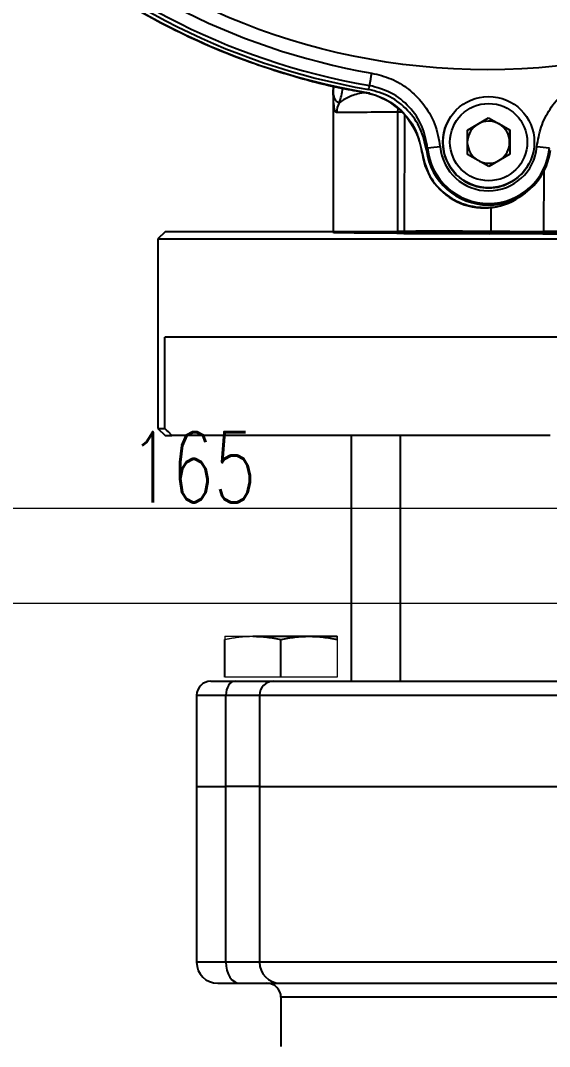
# Model space of a CAD drawing. Header units: millimetres. Extents: x 2104 to 4053, y 855 to 2233.
# Drawn here: x 2583.3 to 2658.6, y 1801.5 to 1947.5 of the extents above; entities that cross this region are included whole.
import ezdxf

# ---------------------------------------------------------------- set-up
doc = ezdxf.new("R2010")
doc.units = ezdxf.units.MM
doc.layers.add('标注', color=3, linetype='Continuous', lineweight=13)
doc.styles.add('SLDTEXTSTYLE1', font='txt.shx', dxfattribs={"width": 0.7, "bigfont": 'gbcbig.shx'})
doc.dimstyles.new('SLDDIMSTYLE12$0', dxfattribs={"dimtxt": 12, "dimasz": 10, "dimexe": 0, "dimexo": 0.0625, "dimgap": 0.875, "dimtad": 1, "dimdec": 1, "dimlfac": 1.8, "dimrnd": 1e-09, "dimzin": 12, "dimdsep": 46, "dimtxsty": 'SLDTEXTSTYLE1', "dimcen": 0.09, "dimdle": 8.16, "dimclrd": 3, "dimclre": 3, "dimadec": 0, "dimazin": 3, "dimtfac": 1, "dimtdec": 1, "dimtofl": 0, "dimtmove": 0, "dimatfit": 3, "dimfxl": 0, "dimfrac": 2, "dimtolj": 1, "dimlwd": 5, "dimlwe": 5, "dimarcsym": 0})

# ---------------------------------------------------------------- blocks, each defined once
blk = doc.blocks.new('*D59')
at = {"layer": 'Defpoints', "color": 0, "transparency": 16777216}
for p in [(2449.16, 2012.18), (2690.3, 1916.69), (2690.3, 1864.56)]:
    blk.add_point(p, dxfattribs=at)
at = {"layer": '标注', "color": 3, "lineweight": 5, "transparency": 16777216}
blk.add_line((2449.16, 2012.12), (2449.16, 1864.56), dxfattribs=at)
at = {"layer": '标注', "color": 3, "linetype": 'Continuous', "lineweight": 5, "transparency": 16777216}
for p, q in [((2690.3, 1916.62), (2690.3, 1864.56)), ((2459.16, 1864.56), (2680.3, 1864.56))]:
    blk.add_line(p, q, dxfattribs=at)
at = {"layer": '标注', "color": 3, "transparency": 16777216}
for points in [[(2459.16, 1866.23), (2459.16, 1862.89), (2449.16, 1864.56)], [(2680.3, 1866.23), (2680.3, 1862.89), (2690.3, 1864.56)]]:
    blk.add_solid(points, dxfattribs=at)
at = {"layer": '标注', "color": 0, "transparency": 16777216, "insert": (2569.73, 1870.44), "char_height": 10, "attachment_point": 5, "style": 'SLDTEXTSTYLE1'}
blk.add_mtext('\\A1;245', dxfattribs=at)
blk = doc.blocks.new('*D74')
at = {"layer": 'Defpoints', "color": 0, "transparency": 16777216}
for p in [(2690.3, 1916.69), (2525.38, 1905.83), (2525.38, 1878.05)]:
    blk.add_point(p, dxfattribs=at)
at = {"layer": '标注', "color": 3, "lineweight": 5, "transparency": 16777216}
blk.add_line((2690.3, 1916.62), (2690.3, 1878.05), dxfattribs=at)
at = {"layer": '标注', "color": 3, "linetype": 'Continuous', "lineweight": 5, "transparency": 16777216}
for p, q in [((2525.38, 1905.76), (2525.38, 1878.05)), ((2680.3, 1878.05), (2535.38, 1878.05))]:
    blk.add_line(p, q, dxfattribs=at)
at = {"layer": '标注', "color": 3, "transparency": 16777216}
for points in [[(2535.38, 1879.71), (2535.38, 1876.38), (2525.38, 1878.05)], [(2680.3, 1879.71), (2680.3, 1876.38), (2690.3, 1878.05)]]:
    blk.add_solid(points, dxfattribs=at)
at = {"layer": '标注', "color": 0, "transparency": 16777216, "insert": (2607.84, 1883.92), "char_height": 10, "attachment_point": 5, "style": 'SLDTEXTSTYLE1'}
blk.add_mtext('\\A1;165', dxfattribs=at)

msp = doc.modelspace()

# ---------------------------------------------------------------- linework, layer by layer
at = {"color": 7, "linetype": 'Continuous', "lineweight": 25}
for p, q in [((2627.836, 1937.319), (2627.798, 1917.383)), ((2627.837, 1938.185), (2627.836, 1937.383)), ((2632.305, 1937.243), (2632.305, 1937.322)), ((2637.01, 1917.468), (2637.042, 1934.468)), ((2637.042, 1934.468), (2637.081, 1934.982)), ((2637.976, 1934.111), (2637.945, 1917.497)), ((2644.24, 1933.323), (2644.228, 1933.301)), ((2646.939, 1931.931), (2649.934, 1933.673)), ((2646.939, 1931.923), (2648.43, 1932.789)), ((2648.43, 1932.789), (2649.927, 1933.66)), ((2649.927, 1933.66), (2649.934, 1933.673)), ((2649.927, 1933.66), (2651.43, 1932.799)), ((2649.934, 1933.673), (2652.939, 1931.95)), ((2651.43, 1932.799), (2652.933, 1931.938)), ((2646.95, 1928.467), (2646.939, 1931.931)), ((2652.933, 1931.938), (2652.939, 1931.95)), ((2652.933, 1931.938), (2652.938, 1930.206)), ((2652.939, 1931.95), (2652.95, 1928.486)), ((2652.938, 1930.206), (2652.943, 1928.482)), ((2640.49, 1928.712), (2640.49, 1928.634)), ((2649.956, 1926.745), (2646.95, 1928.467)), ((2652.95, 1928.486), (2649.956, 1926.745)), ((2655.635, 1927.066), (2655.647, 1927.088)), ((2657.822, 1917.494), (2657.838, 1926.122)), ((2650.285, 1917.505), (2650.292, 1920.889)), ((2603.892, 1917.458), (2602.892, 1916.458)), ((2602.892, 1916.458), (2602.892, 1889.458)), ((2602.892, 1916.458), (2777.892, 1916.458)), ((2776.892, 1917.458), (2603.892, 1917.458)), ((2635.779, 1917.345), (2635.779, 1917.391)), ((2637.799, 1917.256), (2637.799, 1917.231)), ((2638.077, 1917.237), (2638.077, 1917.252)), ((2642.8, 1917.442), (2642.799, 1917.267)), ((2646.448, 1917.447), (2646.448, 1917.249)), ((2646.448, 1917.249), (2654.151, 1917.249)), ((2654.282, 1917.418), (2646.556, 1917.447)), ((2654.151, 1917.249), (2654.152, 1917.418)), ((2603.863, 1889.458), (2603.863, 1902.458)), ((2675.392, 1902.458), (2603.863, 1902.458)), ((2602.892, 1889.458), (2603.892, 1888.458)), ((2602.892, 1889.458), (2603.863, 1889.458)), ((2603.892, 1888.458), (2604.874, 1888.458)), ((2658.722, 1888.458), (2604.874, 1888.458)), ((2630.392, 1888.458), (2630.392, 1853.458)), ((2637.392, 1853.458), (2637.392, 1888.458)), ((2616.392, 1859.858), (2624.392, 1859.858)), ((2624.392, 1859.858), (2628.392, 1859.858)), ((2612.392, 1854.058), (2612.392, 1859.408)), ((2620.392, 1854.058), (2620.392, 1859.408)), ((2608.392, 1851.458), (2608.392, 1838.458)), ((2608.392, 1851.458), (2612.547, 1851.458)), ((2612.547, 1851.458), (2617.35, 1851.458)), ((2612.547, 1838.458), (2612.547, 1851.458)), ((2617.35, 1851.458), (2673.365, 1851.458)), ((2617.35, 1851.458), (2617.35, 1838.458)), ((2608.392, 1838.458), (2608.392, 1813.458)), ((2608.392, 1838.458), (2612.547, 1838.458)), ((2617.35, 1838.458), (2612.547, 1838.458)), ((2612.547, 1813.458), (2612.547, 1838.458)), ((2617.35, 1838.458), (2673.365, 1838.458)), ((2617.35, 1838.458), (2617.35, 1813.458)), ((2612.547, 1813.458), (2608.392, 1813.458)), ((2617.35, 1813.458), (2612.547, 1813.458)), ((2673.365, 1813.458), (2617.35, 1813.458)), ((2613.725, 1810.458), (2614.158, 1810.458)), ((2620.272, 1810.458), (2674.046, 1810.458)), ((2760.392, 1808.458), (2620.392, 1808.458)), ((2620.392, 1808.458), (2620.392, 1801.458))]:
    msp.add_line(p, q, dxfattribs=at)
at = {"color": 144, "linetype": 'Continuous', "lineweight": 18}
for p, q in [((2628.392, 1859.408), (2628.392, 1854.058)), ((2620.392, 1854.058), (2612.392, 1854.058)), ((2628.392, 1854.058), (2620.392, 1854.058))]:
    msp.add_line(p, q, dxfattribs=at)
at = {"color": 7, "linetype": 'Continuous', "lineweight": 25, "flags": 128}
for points in [[(2637.634, 1934.47), (2637.512, 1934.47), (2637.042, 1934.468)], [(2637.01, 1917.468), (2634.619, 1917.459), (2632.569, 1917.449), (2630.872, 1917.438), (2629.54, 1917.426), (2628.58, 1917.412), (2627.998, 1917.398), (2627.798, 1917.383), (2627.981, 1917.367), (2628.546, 1917.351), (2629.49, 1917.334), (2630.806, 1917.317), (2632.487, 1917.299), (2634.522, 1917.281), (2636.898, 1917.263)], [(2635.804, 1917.391), (2634.181, 1917.392), (2632.719, 1917.392), (2631.495, 1917.391), (2630.571, 1917.388), (2629.995, 1917.384), (2629.798, 1917.379), (2629.99, 1917.374), (2630.559, 1917.367), (2631.478, 1917.361), (2632.699, 1917.355), (2634.157, 1917.35), (2635.779, 1917.345)], [(2636.898, 1917.263), (2637.365, 1917.26), (2637.746, 1917.256), (2638.036, 1917.253), (2638.234, 1917.249), (2638.338, 1917.246), (2638.346, 1917.243), (2638.259, 1917.24), (2638.077, 1917.237)], [(2638.215, 1917.49), (2638.393, 1917.486), (2638.477, 1917.483), (2638.466, 1917.48), (2638.359, 1917.477), (2638.157, 1917.474), (2637.864, 1917.472), (2637.48, 1917.47), (2637.01, 1917.468)], [(2638.077, 1917.237), (2637.804, 1917.232), (2637.946, 1917.225), (2638.496, 1917.218), (2639.433, 1917.21), (2640.716, 1917.203), (2642.292, 1917.196), (2644.098, 1917.189), (2646.056, 1917.184), (2648.087, 1917.18), (2650.106, 1917.177)], [(2650.285, 1917.505), (2648.267, 1917.509), (2646.236, 1917.513), (2644.275, 1917.515), (2642.467, 1917.515), (2640.886, 1917.514), (2639.597, 1917.512), (2638.655, 1917.508), (2638.098, 1917.503), (2637.949, 1917.496), (2638.215, 1917.49)], [(2652.799, 1917.202), (2652.616, 1917.207), (2652.075, 1917.212), (2651.218, 1917.217), (2650.107, 1917.221), (2648.825, 1917.225), (2647.466, 1917.228), (2646.133, 1917.23), (2644.923, 1917.23), (2643.926, 1917.229), (2643.216, 1917.227), (2642.847, 1917.223), (2642.844, 1917.219), (2643.209, 1917.214), (2643.915, 1917.209), (2644.908, 1917.204), (2646.116, 1917.2), (2647.449, 1917.197), (2648.808, 1917.194), (2650.092, 1917.193), (2651.205, 1917.194), (2652.066, 1917.196), (2652.611, 1917.198), (2652.799, 1917.202)], [(2652.945, 1917.469), (2652.762, 1917.474), (2652.221, 1917.479), (2651.364, 1917.484), (2650.253, 1917.488), (2648.97, 1917.492), (2647.612, 1917.495), (2646.278, 1917.497), (2645.068, 1917.497), (2644.072, 1917.496), (2643.362, 1917.493), (2642.992, 1917.49), (2642.99, 1917.486), (2643.355, 1917.481), (2644.061, 1917.476), (2645.054, 1917.471), (2646.262, 1917.467), (2647.595, 1917.464), (2648.954, 1917.461), (2650.237, 1917.46), (2651.351, 1917.461), (2652.212, 1917.462), (2652.757, 1917.465), (2652.945, 1917.469)], [(2663.495, 1917.429), (2662.203, 1917.429), (2660.948, 1917.428), (2659.732, 1917.427), (2658.556, 1917.425), (2657.421, 1917.424), (2656.33, 1917.422), (2655.283, 1917.42), (2654.282, 1917.418)], [(2657.638, 1917.159), (2661.907, 1917.143), (2666.349, 1917.129), (2667.801, 1917.124)], [(2722.958, 1917.372), (2718.689, 1917.387), (2714.247, 1917.402), (2709.658, 1917.416), (2704.95, 1917.429), (2700.152, 1917.441), (2695.294, 1917.452), (2690.406, 1917.462), (2685.516, 1917.47), (2680.656, 1917.478), (2675.855, 1917.484), (2671.143, 1917.488), (2666.548, 1917.492), (2662.098, 1917.494), (2657.822, 1917.494)], [(2604.874, 1888.458), (2604.369, 1888.958), (2604.116, 1889.208), (2603.863, 1889.458)], [(2613.855, 1853.458), (2613.6, 1853.42), (2613.354, 1853.306), (2613.128, 1853.121), (2612.93, 1852.872), (2612.768, 1852.569), (2612.647, 1852.224), (2612.572, 1851.848), (2612.547, 1851.458)], [(2612.547, 1813.458), (2612.585, 1812.873), (2612.697, 1812.31), (2612.878, 1811.791), (2613.122, 1811.337), (2613.419, 1810.964), (2613.758, 1810.687), (2614.126, 1810.516), (2614.508, 1810.458)]]:
    msp.add_lwpolyline(points, dxfattribs=at)
at = {"color": 7, "linetype": 'Continuous', "lineweight": 25}
for centre, radius in [((2649.796, 2035.183), 94.663), ((2649.943, 1930.206), 6.5), ((2649.945, 1930.209), 5.5)]:
    msp.add_circle(centre, radius, dxfattribs=at)
for centre, radius, start, end in [((2649.518, 2034.814), 99, 189.79776, 259.98721), ((2649.777, 2035.146), 98.897, 189.98805, 260.15852), ((2649.794, 2035.178), 98.358, 189.97103, 260.17554), ((2649.797, 2035.184), 96.56, 189.97103, 260.17554), ((2197.356, 2015.111), 442.382, 349.99623, 350.22979), ((2622.854, 1938.26), 6.31, 337.21969, 356.46346), ((2630.567, 1927.396), 10, 7.11201, 79.98721), ((2631.337, 1934.401), 3.018, 152.03076, 179.90347), ((2637.338, 1277.681), 656.787, 90.025773, 90.786775), ((2649.931, 1930.184), 6.5, 151.33681, 270.18006), ((2649.938, 1930.196), 3, 120.17983, 176.28902), ((2649.938, 1930.196), 3, 60.17996, 120.17977), ((2649.938, 1930.196), 3, 0.18027, 60.1801), ((2657.706, 1771.172), 159.032, 95.28755, 95.93724), ((2649.931, 1930.184), 6.912, 185.44581, 354.70025), ((2649.938, 1930.196), 3, 184.0714, 234.57725), ((2649.938, 1930.196), 3, 304.20958, 0.18019), ((2644.165, 1788.428), 141.683, 84.15152, 84.87832), ((2649.321, 1929.736), 8.9, 187.11215, 307.90788), ((2649.91, 1930.146), 8.89, 186.98978, 353.15629), ((2649.928, 1930.178), 8.712, 185.44582, 354.70024), ((2649.938, 1930.196), 3, 245.78281, 296.15006), ((2649.931, 1930.184), 6.5, 270.17977, 331.33646), ((2645.352, 2465.514), 548.252, 268.99949, 269.73326), ((2643.422, 1351.667), 565.775, 90.05342, 90.77156), ((2650.11, 3012.946), 1095.703, 269.617711, 269.808482), ((2646.085, 810.317), 1107.13, 89.975638, 90.165082), ((2646.913, -1004.062), 2921.241, 89.789638, 89.937378), ((2658.112, 4843.593), 2926.099, 269.846751, 269.994326), ((2683.769, 6881.978), 4964.817, 269.658201, 269.764012), ((2610.392, 1851.458), 2, 90, 180), ((2619.324, 1851.484), 1.974, 90.76791, 180.74785), ((2611.392, 1813.458), 3, 180, 270), ((2620.312, 1813.42), 2.962, 179.25215, 269.23209), ((2618.392, 1808.458), 2, 0, 90)]:
    msp.add_arc(centre, radius, start, end, dxfattribs=at)
for points, knots in [([(2633.046, 1937.186), (2632.031, 1937.334), (2628.494, 1937.85), (2622.555, 1939.388), (2614.024, 1942.118), (2604.607, 1946.261), (2594.537, 1952.046), (2588.481, 1956.844), (2585.454, 1959.243)], [0, 0, 0, 0, 0.05795747, 0.20191324, 0.34586886, 0.56391292, 0.78195664, 1, 1, 1, 1]), ([(2633.321, 1940.04), (2634.255, 1939.808), (2636.12, 1939.346), (2638.605, 1937.824), (2640.769, 1935.679), (2642.448, 1932.868), (2642.849, 1930.643), (2643.05, 1929.528)], [0, 0, 0, 0, 0.1872812, 0.3736777, 0.5607984, 0.7799545, 1, 1, 1, 1]), ([(2656.814, 1929.545), (2656.971, 1930.495), (2657.283, 1932.39), (2658.602, 1934.988), (2660.566, 1937.318), (2663.233, 1939.217), (2665.42, 1939.794), (2666.516, 1940.082)], [0, 0, 0, 0, 0.1872716, 0.3736538, 0.5608014, 0.7799695, 1, 1, 1, 1]), ([(2627.836, 1937.383), (2627.836, 1937.391), (2627.837, 1937.491), (2627.844, 1937.741), (2627.916, 1937.996), (2627.962, 1938.155)], [0, 0, 0, 0, 0.03383028, 0.39317063, 1, 1, 1, 1]), ([(2628.319, 1934.406), (2628.31, 1934.407), (2628.188, 1934.414), (2628.005, 1934.824), (2627.865, 1935.971), (2627.836, 1936.909), (2627.836, 1937.38), (2627.836, 1937.383)], [0, 0, 0, 0, 0.025838, 0.3524575, 0.674492, 0.9978501, 1, 1, 1, 1]), ([(2628.672, 1935.817), (2628.568, 1935.836), (2628.36, 1935.874), (2628.078, 1936.339), (2627.916, 1936.756), (2627.859, 1937.056), (2627.844, 1937.201), (2627.838, 1937.285), (2627.836, 1937.336), (2627.836, 1937.371), (2627.836, 1937.379), (2627.836, 1937.383)], [0, 0, 0, 0, 0.2577838, 0.516877, 0.7554746, 0.8751834, 0.9264637, 0.9520873, 0.9894716, 0.9950299, 1, 1, 1, 1]), ([(2632.505, 1937.271), (2632.289, 1937.245), (2631.243, 1937.121), (2629.875, 1936.598), (2629.086, 1936.086), (2628.672, 1935.817)], [0, 0, 0, 0, 0.1096953, 0.5316981, 1, 1, 1, 1]), ([(2632.873, 1937.704), (2632.898, 1937.809), (2632.943, 1937.995), (2632.99, 1938.182), (2633.011, 1938.263)], [0, 0, 0, 0, 0.56, 1, 1, 1, 1]), ([(2641.086, 1929.064), (2640.858, 1930.109), (2640.404, 1932.197), (2638.522, 1934.843), (2635.974, 1936.861), (2633.908, 1937.423), (2632.873, 1937.704)], [0, 0, 0, 0, 0.25006523, 0.49944561, 0.74938637, 1, 1, 1, 1]), ([(2641.256, 1929.351), (2641.05, 1930.424), (2640.638, 1932.569), (2638.76, 1935.308), (2636.176, 1937.398), (2634.067, 1937.975), (2633.011, 1938.263)], [0, 0, 0, 0, 0.2498556, 0.4996698, 0.7497111, 1, 1, 1, 1]), ([(2640.49, 1928.712), (2640.734, 1927.663), (2641.224, 1925.564), (2643.307, 1923.006), (2646.092, 1921.302), (2649.285, 1920.753), (2652.01, 1921.098), (2653.321, 1921.975), (2653.741, 1922.256)], [0, 0, 0, 0, 0.1827996, 0.3655991, 0.5483987, 0.7311982, 0.9139978, 1, 1, 1, 1]), ([(2641.256, 1929.351), (2641.223, 1929.298), (2641.166, 1929.203), (2641.111, 1929.106), (2641.086, 1929.064)], [0, 0, 0, 0, 0.56, 1, 1, 1, 1]), ([(2616.392, 1859.858), (2617.065, 1859.858), (2617.734, 1859.816), (2619.067, 1859.66), (2619.731, 1859.547), (2620.392, 1859.408)], [0, 0, 0, 0, 0.5, 0.5, 1, 1, 1, 1]), ([(2620.392, 1859.408), (2621.053, 1859.547), (2621.717, 1859.66), (2623.049, 1859.816), (2623.719, 1859.858), (2624.392, 1859.858)], [0, 0, 0, 0, 0.5, 0.5, 1, 1, 1, 1]), ([(2624.392, 1859.858), (2625.065, 1859.858), (2625.734, 1859.816), (2627.067, 1859.66), (2627.731, 1859.547), (2628.392, 1859.408)], [0, 0, 0, 0, 0.5, 0.5, 1, 1, 1, 1]), ([(2610.392, 1853.458), (2610.393, 1853.458), (2610.394, 1853.458), (2610.409, 1853.458), (2610.431, 1853.458), (2610.463, 1853.458), (2610.505, 1853.458), (2610.555, 1853.458), (2610.665, 1853.458), (2610.882, 1853.458), (2611.281, 1853.458), (2611.786, 1853.458), (2612.29, 1853.458), (2612.735, 1853.458), (2613.087, 1853.458), (2613.459, 1853.458), (2613.723, 1853.458), (2613.855, 1853.458)], [0, 0, 0, 0, 0.035381, 0.0706832, 0.1059391, 0.1411812, 0.176442, 0.2117541, 0.2471499, 0.3735492, 0.5000095, 0.6264089, 0.7528692, 0.8147278, 0.8764195, 0.9381187, 1, 1, 1, 1]), ([(2613.855, 1853.458), (2613.95, 1853.458), (2614.141, 1853.458), (2614.419, 1853.458), (2614.692, 1853.458), (2614.959, 1853.458), (2615.22, 1853.458), (2615.475, 1853.458), (2615.934, 1853.458), (2616.564, 1853.458), (2617.306, 1853.458), (2617.956, 1853.458), (2618.418, 1853.458), (2618.737, 1853.458), (2618.95, 1853.458), (2619.14, 1853.458), (2619.245, 1853.458), (2619.298, 1853.458)], [0, 0, 0, 0, 0.0355348, 0.0710273, 0.1064952, 0.1419563, 0.1774283, 0.212929, 0.248476, 0.3742156, 0.5000052, 0.6257448, 0.7515345, 0.8136891, 0.8757548, 0.9378267, 1, 1, 1, 1]), ([(2619.298, 1853.458), (2619.366, 1853.458), (2619.504, 1853.458), (2619.723, 1853.458), (2619.951, 1853.458), (2620.191, 1853.458), (2620.44, 1853.458), (2620.7, 1853.458), (2620.971, 1853.458), (2621.252, 1853.458), (2621.543, 1853.458), (2621.845, 1853.458), (2622.642, 1853.458), (2624.062, 1853.458), (2626.353, 1853.458), (2628.972, 1853.458), (2631.925, 1853.458), (2635.181, 1853.458), (2638.729, 1853.458), (2642.539, 1853.458), (2646.58, 1853.458), (2650.825, 1853.458), (2655.225, 1853.458), (2659.766, 1853.458), (2663.375, 1853.458), (2665.978, 1853.458), (2667.524, 1853.458), (2669.082, 1853.458), (2670.65, 1853.458), (2672.228, 1853.458), (2673.289, 1853.458), (2673.819, 1853.458)], [0, 0, 0, 0, 0.01099053, 0.02197379, 0.03295142, 0.04392506, 0.05489634, 0.06586691, 0.0768384, 0.08781247, 0.09879074, 0.10977487, 0.12076647, 0.18292088, 0.24508187, 0.3084864, 0.37189735, 0.435946, 0.50000088, 0.56404953, 0.62810441, 0.69150893, 0.75491988, 0.81707429, 0.87923528, 0.89937868, 0.91950223, 0.93961602, 0.95973017, 0.9798548, 1, 1, 1, 1])]:
    msp.add_open_spline(points, degree=3, knots=knots, dxfattribs=at)
for points in [[(2632.305, 1937.322), (2633.333, 1937.041), (2635.388, 1936.48), (2637.923, 1934.468), (2639.804, 1931.834), (2640.261, 1929.753), (2640.49, 1928.712)], [(2611.392, 1810.458), (2611.392, 1810.458), (2612.53, 1810.458), (2614.508, 1810.458)], [(2614.508, 1810.458), (2617.39, 1810.458), (2619.407, 1810.458), (2620.272, 1810.458)]]:
    msp.add_open_spline(points, degree=3, dxfattribs=at)
at = {"color": 144, "linetype": 'Continuous', "lineweight": 18}
for points, knots in [([(2612.392, 1859.408), (2612.565, 1859.443), (2612.906, 1859.513), (2613.413, 1859.602), (2613.906, 1859.678), (2614.456, 1859.75), (2615.064, 1859.809), (2615.731, 1859.85), (2616.172, 1859.856), (2616.392, 1859.858)], [0, 0, 0, 0, 0.130962, 0.2582817, 0.3820062, 0.5021869, 0.6706289, 0.8365044, 1, 1, 1, 1]), ([(2612.392, 1859.858), (2612.393, 1859.858), (2612.395, 1859.858), (2612.412, 1859.858), (2612.438, 1859.858), (2612.476, 1859.858), (2612.524, 1859.858), (2612.584, 1859.858), (2612.714, 1859.858), (2612.971, 1859.858), (2613.443, 1859.858), (2614.037, 1859.858), (2614.623, 1859.858), (2615.134, 1859.858), (2615.533, 1859.858), (2615.951, 1859.858), (2616.245, 1859.858), (2616.392, 1859.858)], [0, 0, 0, 0, 0.0352165, 0.0703165, 0.1053474, 0.1403569, 0.1753928, 0.2105026, 0.2457338, 0.3728435, 0.5000139, 0.6271236, 0.7542941, 0.8158371, 0.877132, 0.9384344, 1, 1, 1, 1]), ([(2612.392, 1859.858), (2612.392, 1859.857), (2612.392, 1859.855), (2612.392, 1859.841), (2612.392, 1859.817), (2612.392, 1859.783), (2612.392, 1859.72), (2612.392, 1859.607), (2612.392, 1859.475), (2612.392, 1859.408)], [0, 0, 0, 0, 0.0978841, 0.19661748, 0.29624165, 0.39679704, 0.49832293, 0.74191914, 1, 1, 1, 1]), ([(2628.392, 1859.408), (2628.392, 1859.443), (2628.392, 1859.511), (2628.392, 1859.6), (2628.392, 1859.677), (2628.392, 1859.749), (2628.391, 1859.809), (2628.391, 1859.851), (2628.392, 1859.856), (2628.392, 1859.858)], [0, 0, 0, 0, 0.1288523, 0.2549587, 0.3789868, 0.5016953, 0.6694202, 0.8345133, 1, 1, 1, 1]), ([(2628.392, 1859.858), (2628.392, 1859.857), (2628.392, 1859.855), (2628.391, 1859.841), (2628.391, 1859.817), (2628.392, 1859.783), (2628.392, 1859.72), (2628.391, 1859.607), (2628.392, 1859.475), (2628.392, 1859.408)], [0, 0, 0, 0, 0.0994449, 0.1983013, 0.2972434, 0.3969253, 0.4979718, 0.744863, 1, 1, 1, 1])]:
    msp.add_open_spline(points, degree=3, knots=knots, dxfattribs=at)

# ---------------------------------------------------------------- dimensions: what is measured, and where the dimension line sits
at = {"layer": '标注'}
dim = msp.add_linear_dim(base=(2690.297, 1864.56), p1=(2449.159, 2012.182), p2=(2690.297, 1916.686), text='245', dimstyle='SLDDIMSTYLE12$0', override={"dimtxt": 10, "dimtdec": 3, "dimtzin": 0}, dxfattribs=at)
dim.commit()
dim.dimension.update_dxf_attribs({"geometry": '*D59', "text_midpoint": (2569.728, 1864.56), "dimtype": 160})
dim = msp.add_linear_dim(base=(2525.378, 1878.047), p1=(2690.297, 1916.686), p2=(2525.378, 1905.826), text='165', dimstyle='SLDDIMSTYLE12$0', override={"dimtxt": 10, "dimtdec": 3, "dimtzin": 0}, dxfattribs=at)
dim.commit()
dim.dimension.update_dxf_attribs({"geometry": '*D74', "text_midpoint": (2607.838, 1883.922)})

doc.saveas('drawing.dxf')
